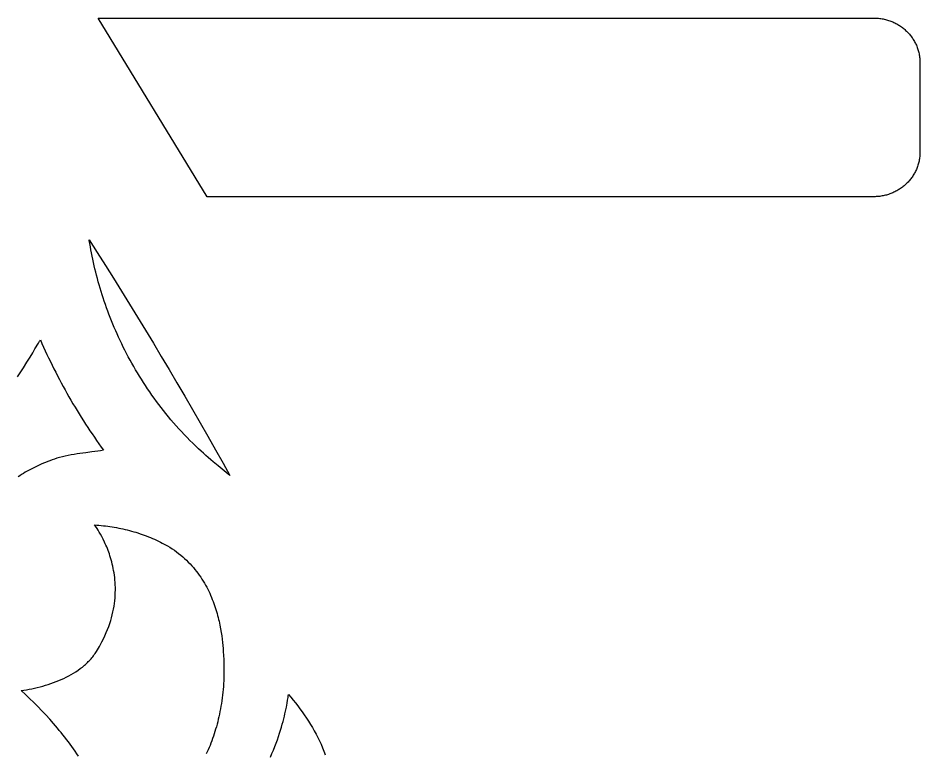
# Model space of a CAD drawing. Extents: x -1000 to 1000, y -1450 to 1450.
# Drawn here: x -339.5 to -73.7, y 593.4 to 810.1 of the extents above; entities that cross this region are included whole.
import ezdxf

# ---------------------------------------------------------------- set-up
doc = ezdxf.new("R2010")
doc.units = 0
doc.layers.add('LAYER_1', color=18, linetype='CONTINUOUS')

msp = doc.modelspace()

# ---------------------------------------------------------------- linework, layer by layer
at = {"layer": 'LAYER_1'}
for points in [[(-315.86, 810.14), (-87.32, 810.14), (-86.97, 810.14), (-86.62, 810.13), (-86.28, 810.1), (-85.93, 810.07), (-85.59, 810.04), (-85.25, 809.99), (-84.92, 809.94), (-84.59, 809.88), (-84.26, 809.81), (-83.93, 809.73), (-83.61, 809.64), (-83.28, 809.55), (-82.97, 809.45), (-82.65, 809.34), (-82.34, 809.23), (-82.04, 809.11), (-81.73, 808.98), (-81.44, 808.85), (-81.14, 808.7), (-80.85, 808.55), (-80.56, 808.4), (-80.28, 808.24), (-80, 808.07), (-79.73, 807.9), (-79.46, 807.72), (-79.2, 807.53), (-78.94, 807.34), (-78.69, 807.14), (-78.44, 806.93), (-78.19, 806.72), (-77.96, 806.51), (-77.72, 806.29), (-77.49, 806.06), (-77.27, 805.83), (-77.06, 805.6), (-76.85, 805.35), (-76.64, 805.11), (-76.44, 804.86), (-76.25, 804.6), (-76.06, 804.34), (-75.88, 804.08), (-75.71, 803.81), (-75.54, 803.53), (-75.38, 803.26), (-75.23, 802.98), (-75.08, 802.69), (-74.95, 802.4), (-74.81, 802.11), (-74.69, 801.81), (-74.57, 801.51), (-74.46, 801.21), (-74.36, 800.9), (-74.26, 800.59), (-74.17, 800.27), (-74.09, 799.96), (-74.02, 799.64), (-73.96, 799.31), (-73.9, 798.99), (-73.86, 798.66), (-73.82, 798.33), (-73.79, 798), (-73.76, 797.66), (-73.75, 797.32), (-73.75, 796.99), (-73.75, 770.67), (-73.75, 770.33), (-73.76, 769.99), (-73.79, 769.66), (-73.82, 769.33), (-73.86, 768.99), (-73.9, 768.67), (-73.96, 768.34), (-74.02, 768.02), (-74.09, 767.7), (-74.17, 767.38), (-74.26, 767.07), (-74.36, 766.76), (-74.46, 766.45), (-74.57, 766.15), (-74.69, 765.85), (-74.81, 765.55), (-74.95, 765.26), (-75.08, 764.97), (-75.23, 764.68), (-75.38, 764.4), (-75.54, 764.12), (-75.71, 763.85), (-75.88, 763.58), (-76.06, 763.31), (-76.25, 763.05), (-76.44, 762.8), (-76.64, 762.55), (-76.85, 762.3), (-77.06, 762.06), (-77.27, 761.82), (-77.49, 761.59), (-77.72, 761.37), (-77.96, 761.15), (-78.19, 760.93), (-78.44, 760.72), (-78.69, 760.52), (-78.94, 760.32), (-79.2, 760.13), (-79.46, 759.94), (-79.73, 759.76), (-80, 759.59), (-80.28, 759.42), (-80.56, 759.26), (-80.85, 759.1), (-81.14, 758.95), (-81.44, 758.81), (-81.73, 758.68), (-82.04, 758.55), (-82.34, 758.43), (-82.65, 758.31), (-82.97, 758.2), (-83.28, 758.1), (-83.61, 758.01), (-83.93, 757.93), (-84.26, 757.85), (-84.59, 757.78), (-84.92, 757.72), (-85.25, 757.67), (-85.59, 757.62), (-85.93, 757.58), (-86.28, 757.55), (-86.62, 757.53), (-86.97, 757.52), (-87.32, 757.51), (-283.74, 757.51)], [(-316.14, 741.05), (-313.75, 737.28), (-311.37, 733.49), (-309, 729.68), (-306.63, 725.87), (-304.28, 722.04), (-301.94, 718.19), (-299.61, 714.33), (-297.29, 710.46), (-294.98, 706.57), (-292.68, 702.67), (-290.39, 698.75), (-288.11, 694.82), (-285.84, 690.88), (-283.58, 686.92), (-281.33, 682.95), (-279.09, 678.97), (-277.11, 675.43), (-277.54, 675.78), (-280.51, 678.2), (-281.98, 679.42), (-282.71, 680.03), (-283.44, 680.65), (-284.16, 681.28), (-284.87, 681.92), (-285.58, 682.56), (-286.28, 683.21), (-287.15, 684.04), (-288.01, 684.88), (-288.86, 685.73), (-289.69, 686.58), (-290.52, 687.44), (-291.32, 688.3), (-292.12, 689.17), (-292.9, 690.05), (-293.67, 690.93), (-294.43, 691.81), (-295.17, 692.7), (-295.9, 693.6), (-296.62, 694.5), (-297.33, 695.4), (-298.03, 696.31), (-298.71, 697.23), (-299.38, 698.14), (-300.03, 699.06), (-300.68, 699.99), (-301.31, 700.92), (-301.94, 701.85), (-302.54, 702.78), (-303.14, 703.72), (-303.73, 704.66), (-304.3, 705.61), (-304.86, 706.55), (-305.42, 707.5), (-305.95, 708.45), (-306.48, 709.4), (-307, 710.36), (-307.5, 711.31), (-308, 712.27), (-308.48, 713.23), (-308.95, 714.19), (-309.41, 715.15), (-309.86, 716.11), (-310.3, 717.08), (-310.72, 718.04), (-311.14, 719.01), (-311.54, 719.97), (-311.94, 720.94), (-312.32, 721.9), (-312.7, 722.86), (-313.06, 723.83), (-313.41, 724.79), (-313.75, 725.75), (-314.08, 726.72), (-314.4, 727.68), (-314.71, 728.64), (-315.01, 729.6), (-315.3, 730.55), (-315.59, 731.51), (-315.86, 732.46), (-316.12, 733.41), (-316.37, 734.36), (-316.61, 735.31), (-316.84, 736.25), (-317.06, 737.19), (-317.27, 738.13), (-317.47, 739.07), (-317.67, 740), (-317.85, 740.93), (-318.02, 741.86), (-318.19, 742.78), (-318.34, 743.7), (-318.49, 744.61), (-318.51, 744.76)]]:
    msp.add_lwpolyline(points, close=True, dxfattribs=at)
for points in [[(-339.68, 704.41), (-339.05, 705.35), (-338.45, 706.25), (-337.89, 707.12), (-336.86, 708.74), (-335.95, 710.21), (-335.17, 711.51), (-334.5, 712.65), (-333.5, 714.37), (-333.16, 714.95), (-333.02, 715.17), (-332.91, 715.34), (-332.44, 714.27), (-331.96, 713.2), (-331.47, 712.13), (-330.98, 711.07), (-330.48, 710.01), (-329.97, 708.95), (-329.46, 707.89), (-328.94, 706.84), (-328.4, 705.8), (-327.87, 704.75), (-327.32, 703.71), (-326.77, 702.67), (-326.21, 701.64), (-325.65, 700.61), (-325.07, 699.59), (-324.49, 698.57), (-323.91, 697.55), (-323.31, 696.54), (-322.71, 695.53), (-322.1, 694.52), (-321.49, 693.52), (-320.87, 692.52), (-320.24, 691.53), (-319.6, 690.55), (-318.96, 689.56), (-318.31, 688.58), (-317.66, 687.61), (-317, 686.64), (-316.33, 685.68), (-315.65, 684.72), (-314.97, 683.77), (-314.29, 682.82), (-315.15, 682.68), (-316.02, 682.54), (-317.76, 682.31), (-319.51, 682.08), (-321.25, 681.85), (-322.12, 681.73), (-322.99, 681.6), (-323.85, 681.45), (-324.71, 681.29), (-325.57, 681.11), (-326.42, 680.91), (-327.26, 680.68), (-327.68, 680.56), (-328.1, 680.44), (-328.78, 680.22), (-329.45, 679.99), (-330.11, 679.75), (-330.76, 679.51), (-331.4, 679.26), (-332.03, 679), (-332.66, 678.73), (-333.27, 678.45), (-333.88, 678.17), (-334.48, 677.88), (-335.07, 677.58), (-335.65, 677.27), (-336.23, 676.96), (-336.79, 676.64), (-337.35, 676.32), (-337.9, 675.98), (-338.44, 675.64), (-338.97, 675.3), (-339.5, 674.94)], [(-321.64, 592.72), (-322.13, 593.43), (-322.62, 594.14), (-323.12, 594.84), (-323.63, 595.54), (-324.14, 596.23), (-324.66, 596.92), (-325.18, 597.61), (-325.71, 598.29), (-326.25, 598.97), (-326.79, 599.64), (-327.34, 600.31), (-327.89, 600.97), (-328.45, 601.62), (-329.01, 602.28), (-330.15, 603.57), (-331.31, 604.84), (-332.48, 606.09), (-333.67, 607.31), (-334.87, 608.52), (-336.08, 609.7), (-337.3, 610.86), (-338.54, 612), (-337.76, 612.13), (-336.98, 612.27), (-336.19, 612.42), (-335.4, 612.58), (-334.61, 612.75), (-333.81, 612.94), (-333.01, 613.14), (-332.22, 613.36), (-331.42, 613.59), (-330.63, 613.83), (-329.85, 614.09), (-329.07, 614.36), (-328.29, 614.65), (-327.52, 614.96), (-326.77, 615.28), (-326.02, 615.62), (-325.28, 615.97), (-324.56, 616.35), (-323.85, 616.74), (-323.15, 617.14), (-322.47, 617.57), (-321.81, 618.02), (-321.16, 618.48), (-320.85, 618.72), (-320.54, 618.96), (-320.23, 619.21), (-319.93, 619.47), (-319.64, 619.73), (-319.35, 619.99), (-319.06, 620.26), (-318.79, 620.54), (-318.52, 620.82), (-318.25, 621.1), (-317.99, 621.39), (-317.74, 621.69), (-317.49, 621.99), (-317.25, 622.29), (-317.02, 622.61), (-316.8, 622.92), (-316.58, 623.25), (-316.37, 623.58), (-316.08, 624.04), (-315.8, 624.51), (-315.53, 624.98), (-315.27, 625.44), (-314.77, 626.36), (-314.31, 627.28), (-313.88, 628.19), (-313.48, 629.09), (-313.11, 629.99), (-312.78, 630.88), (-312.47, 631.76), (-312.2, 632.63), (-311.95, 633.5), (-311.73, 634.35), (-311.53, 635.2), (-311.36, 636.04), (-311.22, 636.87), (-311.1, 637.69), (-311, 638.5), (-310.92, 639.3), (-310.87, 640.09), (-310.83, 640.87), (-310.82, 641.64), (-310.82, 642.39), (-310.85, 643.14), (-310.89, 643.87), (-310.94, 644.6), (-311.02, 645.31), (-311.1, 646.01), (-311.2, 646.69), (-311.32, 647.37), (-311.44, 648.03), (-311.58, 648.67), (-311.73, 649.3), (-311.88, 649.92), (-312.05, 650.53), (-312.22, 651.12), (-312.4, 651.69), (-312.59, 652.26), (-312.78, 652.8), (-312.98, 653.33), (-313.18, 653.85), (-313.38, 654.35), (-313.59, 654.83), (-313.8, 655.29), (-314, 655.74), (-314.41, 656.59), (-314.82, 657.37), (-315.21, 658.07), (-315.57, 658.71), (-315.91, 659.26), (-316.21, 659.74), (-316.68, 660.45), (-316.92, 660.83), (-316.28, 660.78), (-315.64, 660.73), (-314.99, 660.67), (-314.35, 660.6), (-313.7, 660.53), (-313.06, 660.44), (-312.41, 660.35), (-311.77, 660.25), (-311.13, 660.15), (-310.48, 660.03), (-309.84, 659.91), (-309.21, 659.78), (-308.57, 659.64), (-307.93, 659.49), (-307.3, 659.34), (-306.67, 659.18), (-306.04, 659.01), (-305.41, 658.83), (-304.78, 658.64), (-304.16, 658.45), (-303.54, 658.24), (-302.93, 658.03), (-302.32, 657.81), (-301.71, 657.59), (-301.1, 657.35), (-300.5, 657.11), (-299.9, 656.86), (-299.31, 656.6), (-298.72, 656.33), (-298.13, 656.05), (-297.55, 655.77), (-296.98, 655.48), (-296.23, 655.07), (-295.5, 654.66), (-294.79, 654.23), (-294.11, 653.79), (-293.44, 653.34), (-292.79, 652.87), (-292.17, 652.4), (-291.56, 651.91), (-290.97, 651.42), (-290.4, 650.91), (-289.85, 650.4), (-289.32, 649.87), (-288.81, 649.34), (-288.31, 648.8), (-287.83, 648.26), (-287.37, 647.7), (-286.92, 647.14), (-286.49, 646.58), (-286.08, 646), (-285.68, 645.43), (-285.3, 644.85), (-284.93, 644.26), (-284.58, 643.67), (-284.24, 643.08), (-283.91, 642.49), (-283.6, 641.89), (-283.31, 641.29), (-283.02, 640.69), (-282.75, 640.09), (-282.49, 639.49), (-282.25, 638.89), (-282.01, 638.29), (-281.79, 637.7), (-281.58, 637.1), (-281.38, 636.5), (-281.19, 635.91), (-281.01, 635.32), (-280.84, 634.74), (-280.68, 634.15), (-280.53, 633.58), (-280.39, 633), (-280.26, 632.44), (-280.02, 631.32), (-279.81, 630.23), (-279.63, 629.17), (-279.48, 628.14), (-279.35, 627.15), (-279.24, 626.21), (-279.15, 625.31), (-279.08, 624.46), (-279.02, 623.66), (-278.93, 622.24), (-278.88, 621.29), (-278.85, 620.35), (-278.83, 619.43), (-278.82, 618.51), (-278.82, 617.6), (-278.84, 616.7), (-278.86, 615.81), (-278.9, 614.93), (-278.95, 614.06), (-279, 613.2), (-279.07, 612.35), (-279.15, 611.51), (-279.24, 610.68), (-279.34, 609.85), (-279.45, 609.04), (-279.57, 608.23), (-279.7, 607.43), (-279.84, 606.65), (-279.99, 605.87), (-280.15, 605.1), (-280.31, 604.33), (-280.49, 603.58), (-280.67, 602.84), (-280.86, 602.1), (-281.06, 601.38), (-281.27, 600.66), (-281.48, 599.95), (-281.7, 599.25), (-281.93, 598.56), (-282.17, 597.88), (-282.41, 597.2), (-282.67, 596.54), (-282.92, 595.88), (-283.19, 595.23), (-283.46, 594.59), (-283.73, 593.96), (-284.02, 593.34)], [(-265.15, 592.4), (-264.68, 593.46), (-264.24, 594.51), (-263.83, 595.54), (-263.45, 596.55), (-263.09, 597.54), (-262.75, 598.51), (-262.44, 599.45), (-262.16, 600.36), (-261.89, 601.25), (-261.64, 602.11), (-261.42, 602.94), (-261.21, 603.73), (-261.02, 604.49), (-260.85, 605.22), (-260.7, 605.91), (-260.43, 607.18), (-260.22, 608.29), (-260.06, 609.22), (-259.95, 609.96), (-259.86, 610.51), (-259.8, 610.86), (-259.11, 610.05), (-258.42, 609.22), (-257.75, 608.37), (-257.08, 607.52), (-256.42, 606.64), (-255.78, 605.75), (-255.14, 604.85), (-254.53, 603.93), (-253.92, 603), (-253.34, 602.06), (-252.77, 601.11), (-252.21, 600.15), (-251.68, 599.17), (-251.17, 598.19), (-250.68, 597.2), (-250.22, 596.19), (-249.77, 595.18), (-249.36, 594.17), (-249.16, 593.65), (-248.97, 593.14)]]:
    msp.add_lwpolyline(points, dxfattribs=at)

doc.saveas('drawing.dxf')
